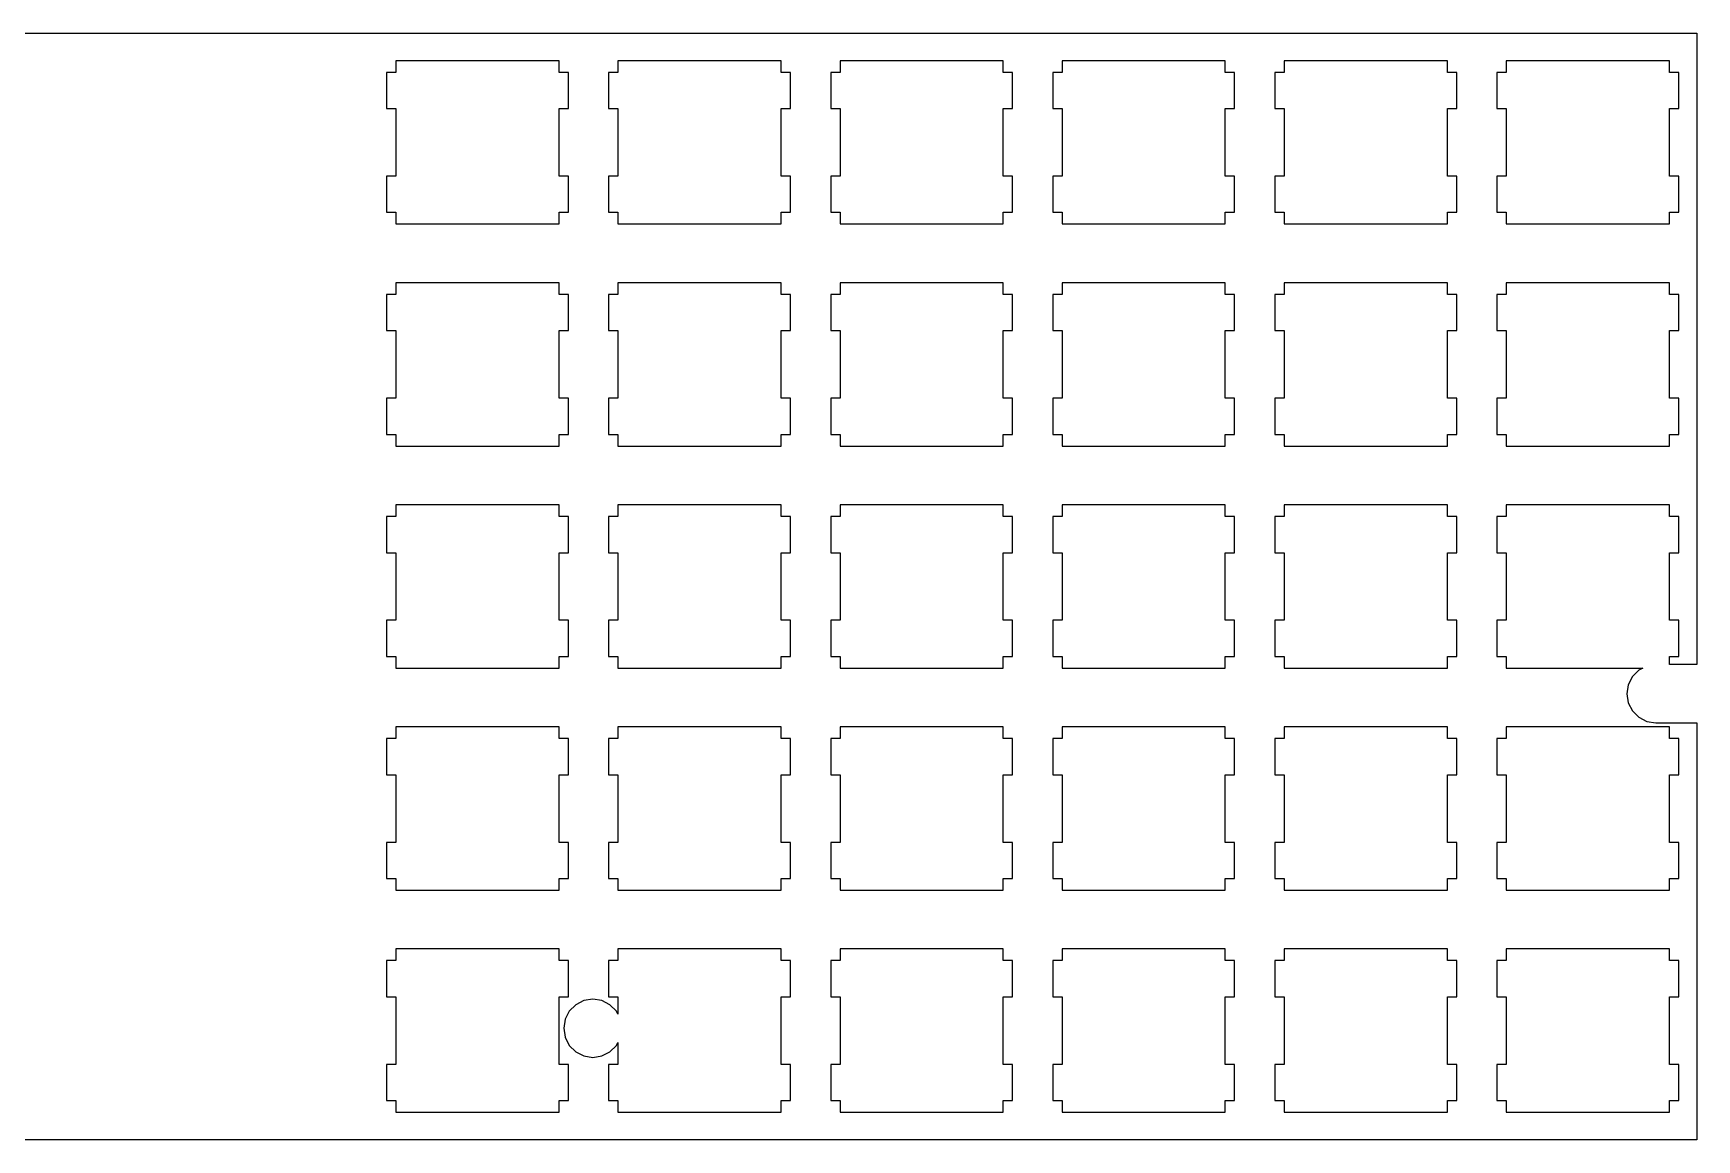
# Model space of a CAD drawing. Extents: x 0 to 285, y 0 to 95.
# Drawn here: x 142.8 to 285.5, y 0.2 to 95.2 of the extents above; entities that cross this region are included whole.
import ezdxf

# ---------------------------------------------------------------- set-up
doc = ezdxf.new("R2010")
doc.units = 0
doc.layers.get('0').update_dxf_attribs({"linetype": 'CONTINUOUS'})

msp = doc.modelspace()

# ---------------------------------------------------------------- linework, layer by layer
at = {"color": 0}
for p, q in [((0.09508, 95.1548), (285.47, 95.1548)), ((285.47, 95.1548), (285.47, 40.9924)), ((173.882, 92.7929), (173.882, 91.7938)), ((187.883, 92.7929), (173.882, 92.7929)), ((187.883, 91.7938), (187.883, 92.7929)), ((192.931, 92.7929), (192.931, 91.7938)), ((206.932, 92.7929), (192.931, 92.7929)), ((206.932, 91.7938), (206.932, 92.7929)), ((211.982, 92.7929), (211.982, 91.7938)), ((225.983, 92.7929), (211.982, 92.7929)), ((225.983, 91.7938), (225.983, 92.7929)), ((231.032, 92.7929), (231.032, 91.7938)), ((245.033, 92.7929), (231.032, 92.7929)), ((245.033, 91.7938), (245.033, 92.7929)), ((250.081, 92.7929), (250.081, 91.7938)), ((264.082, 92.7929), (250.081, 92.7929)), ((264.082, 91.7938), (264.082, 92.7929)), ((269.131, 92.7929), (269.131, 91.7938)), ((283.132, 92.7929), (269.131, 92.7929)), ((283.132, 91.7938), (283.132, 92.7929)), ((173.882, 91.7938), (173.082, 91.7938)), ((173.082, 91.7938), (173.082, 88.6933)), ((188.681, 91.7938), (187.883, 91.7938)), ((188.681, 88.6933), (188.681, 91.7938)), ((192.931, 91.7938), (192.133, 91.7938)), ((192.133, 91.7938), (192.133, 88.6933)), ((207.732, 91.7938), (206.932, 91.7938)), ((207.732, 88.6933), (207.732, 91.7938)), ((211.982, 91.7938), (211.182, 91.7938)), ((211.182, 91.7938), (211.182, 88.6933)), ((226.782, 91.7938), (225.983, 91.7938)), ((226.782, 88.6933), (226.782, 91.7938)), ((231.032, 91.7938), (230.233, 91.7938)), ((230.233, 91.7938), (230.233, 88.6933)), ((245.831, 91.7938), (245.033, 91.7938)), ((245.831, 88.6933), (245.831, 91.7938)), ((250.081, 91.7938), (249.283, 91.7938)), ((249.283, 91.7938), (249.283, 88.6933)), ((264.881, 91.7938), (264.082, 91.7938)), ((264.881, 88.6933), (264.881, 91.7938)), ((269.131, 91.7938), (268.332, 91.7938)), ((268.332, 91.7938), (268.332, 88.6933)), ((283.931, 91.7938), (283.132, 91.7938)), ((283.931, 88.6933), (283.931, 91.7938)), ((173.082, 88.6933), (173.882, 88.6933)), ((173.882, 88.6933), (173.882, 82.8933)), ((187.883, 82.8933), (187.883, 88.6933)), ((187.883, 88.6933), (188.681, 88.6933)), ((192.133, 88.6933), (192.931, 88.6933)), ((192.931, 88.6933), (192.931, 82.8933)), ((206.932, 82.8933), (206.932, 88.6933)), ((206.932, 88.6933), (207.732, 88.6933)), ((211.182, 88.6933), (211.982, 88.6933)), ((211.982, 88.6933), (211.982, 82.8933)), ((225.983, 82.8933), (225.983, 88.6933)), ((225.983, 88.6933), (226.782, 88.6933)), ((230.233, 88.6933), (231.032, 88.6933)), ((231.032, 88.6933), (231.032, 82.8933)), ((245.033, 82.8933), (245.033, 88.6933)), ((245.033, 88.6933), (245.831, 88.6933)), ((249.283, 88.6933), (250.081, 88.6933)), ((250.081, 88.6933), (250.081, 82.8933)), ((264.082, 82.8933), (264.082, 88.6933)), ((264.082, 88.6933), (264.881, 88.6933)), ((268.332, 88.6933), (269.131, 88.6933)), ((269.131, 88.6933), (269.131, 82.8933)), ((283.132, 82.8933), (283.132, 88.6933)), ((283.132, 88.6933), (283.931, 88.6933)), ((173.882, 82.8933), (173.082, 82.8933)), ((173.082, 82.8933), (173.082, 79.7941)), ((188.681, 82.8933), (187.883, 82.8933)), ((188.681, 79.7941), (188.681, 82.8933)), ((192.931, 82.8933), (192.133, 82.8933)), ((192.133, 82.8933), (192.133, 79.7941)), ((207.732, 82.8933), (206.932, 82.8933)), ((207.732, 79.7941), (207.732, 82.8933)), ((211.982, 82.8933), (211.182, 82.8933)), ((211.182, 82.8933), (211.182, 79.7941)), ((226.782, 82.8933), (225.983, 82.8933)), ((226.782, 79.7941), (226.782, 82.8933)), ((231.032, 82.8933), (230.233, 82.8933)), ((230.233, 82.8933), (230.233, 79.7941)), ((245.831, 82.8933), (245.033, 82.8933)), ((245.831, 79.7941), (245.831, 82.8933)), ((250.081, 82.8933), (249.283, 82.8933)), ((249.283, 82.8933), (249.283, 79.7941)), ((264.881, 82.8933), (264.082, 82.8933)), ((264.881, 79.7941), (264.881, 82.8933)), ((269.131, 82.8933), (268.332, 82.8933)), ((268.332, 82.8933), (268.332, 79.7941)), ((283.931, 82.8933), (283.132, 82.8933)), ((283.931, 79.7941), (283.931, 82.8933)), ((173.082, 79.7941), (173.882, 79.7941)), ((173.882, 79.7941), (173.882, 78.7936)), ((173.882, 78.7936), (187.883, 78.7936)), ((187.883, 78.7936), (187.883, 79.7941)), ((187.883, 79.7941), (188.681, 79.7941)), ((192.133, 79.7941), (192.931, 79.7941)), ((192.931, 79.7941), (192.931, 78.7936)), ((192.931, 78.7936), (206.932, 78.7936)), ((206.932, 78.7936), (206.932, 79.7941)), ((206.932, 79.7941), (207.732, 79.7941)), ((211.182, 79.7941), (211.982, 79.7941)), ((211.982, 79.7941), (211.982, 78.7936)), ((211.982, 78.7936), (225.983, 78.7936)), ((225.983, 78.7936), (225.983, 79.7941)), ((225.983, 79.7941), (226.782, 79.7941)), ((230.233, 79.7941), (231.032, 79.7941)), ((231.032, 79.7941), (231.032, 78.7936)), ((231.032, 78.7936), (245.033, 78.7936)), ((245.033, 78.7936), (245.033, 79.7941)), ((245.033, 79.7941), (245.831, 79.7941)), ((249.283, 79.7941), (250.081, 79.7941)), ((250.081, 79.7941), (250.081, 78.7936)), ((250.081, 78.7936), (264.082, 78.7936)), ((264.082, 78.7936), (264.082, 79.7941)), ((264.082, 79.7941), (264.881, 79.7941)), ((268.332, 79.7941), (269.131, 79.7941)), ((269.131, 79.7941), (269.131, 78.7936)), ((269.131, 78.7936), (283.132, 78.7936)), ((283.132, 78.7936), (283.132, 79.7941)), ((283.132, 79.7941), (283.931, 79.7941)), ((173.882, 73.7429), (173.882, 72.7438)), ((187.883, 73.7429), (173.882, 73.7429)), ((187.883, 72.7438), (187.883, 73.7429)), ((192.931, 73.7429), (192.931, 72.7438)), ((206.932, 73.7429), (192.931, 73.7429)), ((206.932, 72.7438), (206.932, 73.7429)), ((211.982, 73.7429), (211.982, 72.7438)), ((225.983, 73.7429), (211.982, 73.7429)), ((225.983, 72.7438), (225.983, 73.7429)), ((231.032, 73.7429), (231.032, 72.7438)), ((245.033, 73.7429), (231.032, 73.7429)), ((245.033, 72.7438), (245.033, 73.7429)), ((250.081, 73.7429), (250.081, 72.7438)), ((264.082, 73.7429), (250.081, 73.7429)), ((264.082, 72.7438), (264.082, 73.7429)), ((269.131, 73.7429), (269.131, 72.7438)), ((283.132, 73.7429), (269.131, 73.7429)), ((283.132, 72.7438), (283.132, 73.7429)), ((173.882, 72.7438), (173.082, 72.7438)), ((173.082, 72.7438), (173.082, 69.6433)), ((188.681, 72.7438), (187.883, 72.7438)), ((188.681, 69.6433), (188.681, 72.7438)), ((192.931, 72.7438), (192.133, 72.7438)), ((192.133, 72.7438), (192.133, 69.6433)), ((207.732, 72.7438), (206.932, 72.7438)), ((207.732, 69.6433), (207.732, 72.7438)), ((211.982, 72.7438), (211.182, 72.7438)), ((211.182, 72.7438), (211.182, 69.6433)), ((226.782, 72.7438), (225.983, 72.7438)), ((226.782, 69.6433), (226.782, 72.7438)), ((231.032, 72.7438), (230.233, 72.7438)), ((230.233, 72.7438), (230.233, 69.6433)), ((245.831, 72.7438), (245.033, 72.7438)), ((245.831, 69.6433), (245.831, 72.7438)), ((250.081, 72.7438), (249.283, 72.7438)), ((249.283, 72.7438), (249.283, 69.6433)), ((264.881, 72.7438), (264.082, 72.7438)), ((264.881, 69.6433), (264.881, 72.7438)), ((269.131, 72.7438), (268.332, 72.7438)), ((268.332, 72.7438), (268.332, 69.6433)), ((283.931, 72.7438), (283.132, 72.7438)), ((283.931, 69.6433), (283.931, 72.7438)), ((173.082, 69.6433), (173.882, 69.6433)), ((173.882, 69.6433), (173.882, 63.8433)), ((187.883, 63.8433), (187.883, 69.6433)), ((187.883, 69.6433), (188.681, 69.6433)), ((192.133, 69.6433), (192.931, 69.6433)), ((192.931, 69.6433), (192.931, 63.8433)), ((206.932, 63.8433), (206.932, 69.6433)), ((206.932, 69.6433), (207.732, 69.6433)), ((211.182, 69.6433), (211.982, 69.6433)), ((211.982, 69.6433), (211.982, 63.8433)), ((225.983, 63.8433), (225.983, 69.6433)), ((225.983, 69.6433), (226.782, 69.6433)), ((230.233, 69.6433), (231.032, 69.6433)), ((231.032, 69.6433), (231.032, 63.8433)), ((245.033, 63.8433), (245.033, 69.6433)), ((245.033, 69.6433), (245.831, 69.6433)), ((249.283, 69.6433), (250.081, 69.6433)), ((250.081, 69.6433), (250.081, 63.8433)), ((264.082, 63.8433), (264.082, 69.6433)), ((264.082, 69.6433), (264.881, 69.6433)), ((268.332, 69.6433), (269.131, 69.6433)), ((269.131, 69.6433), (269.131, 63.8433)), ((283.132, 63.8433), (283.132, 69.6433)), ((283.132, 69.6433), (283.931, 69.6433)), ((173.882, 63.8433), (173.082, 63.8433)), ((173.082, 63.8433), (173.082, 60.7441)), ((188.681, 63.8433), (187.883, 63.8433)), ((188.681, 60.7441), (188.681, 63.8433)), ((192.931, 63.8433), (192.133, 63.8433)), ((192.133, 63.8433), (192.133, 60.7441)), ((207.732, 63.8433), (206.932, 63.8433)), ((207.732, 60.7441), (207.732, 63.8433)), ((211.982, 63.8433), (211.182, 63.8433)), ((211.182, 63.8433), (211.182, 60.7441)), ((226.782, 63.8433), (225.983, 63.8433)), ((226.782, 60.7441), (226.782, 63.8433)), ((231.032, 63.8433), (230.233, 63.8433)), ((230.233, 63.8433), (230.233, 60.7441)), ((245.831, 63.8433), (245.033, 63.8433)), ((245.831, 60.7441), (245.831, 63.8433)), ((250.081, 63.8433), (249.283, 63.8433)), ((249.283, 63.8433), (249.283, 60.7441)), ((264.881, 63.8433), (264.082, 63.8433)), ((264.881, 60.7441), (264.881, 63.8433)), ((269.131, 63.8433), (268.332, 63.8433)), ((268.332, 63.8433), (268.332, 60.7441)), ((283.931, 63.8433), (283.132, 63.8433)), ((283.931, 60.7441), (283.931, 63.8433)), ((173.082, 60.7441), (173.882, 60.7441)), ((173.882, 60.7441), (173.882, 59.7436)), ((187.883, 59.7436), (187.883, 60.7441)), ((187.883, 60.7441), (188.681, 60.7441)), ((192.133, 60.7441), (192.931, 60.7441)), ((192.931, 60.7441), (192.931, 59.7436)), ((206.932, 59.7436), (206.932, 60.7441)), ((206.932, 60.7441), (207.732, 60.7441)), ((211.182, 60.7441), (211.982, 60.7441)), ((211.982, 60.7441), (211.982, 59.7436)), ((225.983, 59.7436), (225.983, 60.7441)), ((225.983, 60.7441), (226.782, 60.7441)), ((230.233, 60.7441), (231.032, 60.7441)), ((231.032, 60.7441), (231.032, 59.7436)), ((245.033, 59.7436), (245.033, 60.7441)), ((245.033, 60.7441), (245.831, 60.7441)), ((249.283, 60.7441), (250.081, 60.7441)), ((250.081, 60.7441), (250.081, 59.7436)), ((264.082, 59.7436), (264.082, 60.7441)), ((264.082, 60.7441), (264.881, 60.7441)), ((268.332, 60.7441), (269.131, 60.7441)), ((269.131, 60.7441), (269.131, 59.7436)), ((283.132, 59.7436), (283.132, 60.7441)), ((283.132, 60.7441), (283.931, 60.7441)), ((173.882, 59.7436), (187.883, 59.7436)), ((192.931, 59.7436), (206.932, 59.7436)), ((211.982, 59.7436), (225.983, 59.7436)), ((231.032, 59.7436), (245.033, 59.7436)), ((250.081, 59.7436), (264.082, 59.7436)), ((269.131, 59.7436), (283.132, 59.7436)), ((173.882, 54.6929), (173.882, 53.6924)), ((187.883, 54.6929), (173.882, 54.6929)), ((187.883, 53.6924), (187.883, 54.6929)), ((192.931, 54.6929), (192.931, 53.6924)), ((206.932, 54.6929), (192.931, 54.6929)), ((206.932, 53.6924), (206.932, 54.6929)), ((211.982, 54.6929), (211.982, 53.6924)), ((225.983, 54.6929), (211.982, 54.6929)), ((225.983, 53.6924), (225.983, 54.6929)), ((231.032, 54.6929), (231.032, 53.6924)), ((245.033, 54.6929), (231.032, 54.6929)), ((245.033, 53.6924), (245.033, 54.6929)), ((250.081, 54.6929), (250.081, 53.6924)), ((264.082, 54.6929), (250.081, 54.6929)), ((264.082, 53.6924), (264.082, 54.6929)), ((283.132, 54.6929), (269.131, 54.6929)), ((269.131, 54.6929), (269.131, 53.6924)), ((283.132, 53.6924), (283.132, 54.6929)), ((173.882, 53.6924), (173.082, 53.6924)), ((173.082, 53.6924), (173.082, 50.5933)), ((188.681, 53.6924), (187.883, 53.6924)), ((188.681, 50.5933), (188.681, 53.6924)), ((192.931, 53.6924), (192.133, 53.6924)), ((192.133, 53.6924), (192.133, 50.5933)), ((207.732, 53.6924), (206.932, 53.6924)), ((207.732, 50.5933), (207.732, 53.6924)), ((211.982, 53.6924), (211.182, 53.6924)), ((211.182, 53.6924), (211.182, 50.5933)), ((226.782, 53.6924), (225.983, 53.6924)), ((226.782, 50.5933), (226.782, 53.6924)), ((231.032, 53.6924), (230.233, 53.6924)), ((230.233, 53.6924), (230.233, 50.5933)), ((245.831, 53.6924), (245.033, 53.6924)), ((245.831, 50.5933), (245.831, 53.6924)), ((250.081, 53.6924), (249.283, 53.6924)), ((249.283, 53.6924), (249.283, 50.5933)), ((264.881, 53.6924), (264.082, 53.6924)), ((264.881, 50.5933), (264.881, 53.6924)), ((269.131, 53.6924), (268.332, 53.6924)), ((268.332, 53.6924), (268.332, 50.5933)), ((283.931, 53.6924), (283.132, 53.6924)), ((283.931, 50.5933), (283.931, 53.6924)), ((173.082, 50.5933), (173.882, 50.5933)), ((173.882, 50.5933), (173.882, 44.7933)), ((187.883, 44.7933), (187.883, 50.5933)), ((187.883, 50.5933), (188.681, 50.5933)), ((192.133, 50.5933), (192.931, 50.5933)), ((192.931, 50.5933), (192.931, 44.7933)), ((206.932, 44.7933), (206.932, 50.5933)), ((206.932, 50.5933), (207.732, 50.5933)), ((211.182, 50.5933), (211.982, 50.5933)), ((211.982, 50.5933), (211.982, 44.7933)), ((225.983, 44.7933), (225.983, 50.5933)), ((225.983, 50.5933), (226.782, 50.5933)), ((230.233, 50.5933), (231.032, 50.5933)), ((231.032, 50.5933), (231.032, 44.7933)), ((245.033, 44.7933), (245.033, 50.5933)), ((245.033, 50.5933), (245.831, 50.5933)), ((249.283, 50.5933), (250.081, 50.5933)), ((250.081, 50.5933), (250.081, 44.7933)), ((264.082, 44.7933), (264.082, 50.5933)), ((264.082, 50.5933), (264.881, 50.5933)), ((268.332, 50.5933), (269.131, 50.5933)), ((269.131, 50.5933), (269.131, 44.7933)), ((283.132, 44.7933), (283.132, 50.5933)), ((283.132, 50.5933), (283.931, 50.5933)), ((173.882, 44.7933), (173.082, 44.7933)), ((173.082, 44.7933), (173.082, 41.6927)), ((188.681, 44.7933), (187.883, 44.7933)), ((188.681, 41.6927), (188.681, 44.7933)), ((192.931, 44.7933), (192.133, 44.7933)), ((192.133, 44.7933), (192.133, 41.6927)), ((207.732, 44.7933), (206.932, 44.7933)), ((207.732, 41.6927), (207.732, 44.7933)), ((211.982, 44.7933), (211.182, 44.7933)), ((211.182, 44.7933), (211.182, 41.6927)), ((226.782, 44.7933), (225.983, 44.7933)), ((226.782, 41.6927), (226.782, 44.7933)), ((231.032, 44.7933), (230.233, 44.7933)), ((230.233, 44.7933), (230.233, 41.6927)), ((245.831, 44.7933), (245.033, 44.7933)), ((245.831, 41.6927), (245.831, 44.7933)), ((250.081, 44.7933), (249.283, 44.7933)), ((249.283, 44.7933), (249.283, 41.6927)), ((264.881, 44.7933), (264.082, 44.7933)), ((264.881, 41.6927), (264.881, 44.7933)), ((269.131, 44.7933), (268.332, 44.7933)), ((268.332, 44.7933), (268.332, 41.6927)), ((283.931, 44.7933), (283.132, 44.7933)), ((283.931, 41.6927), (283.931, 44.7933)), ((173.082, 41.6927), (173.882, 41.6927)), ((173.882, 41.6927), (173.882, 40.6922)), ((187.883, 40.6922), (187.883, 41.6927)), ((187.883, 41.6927), (188.681, 41.6927)), ((192.133, 41.6927), (192.931, 41.6927)), ((192.931, 41.6927), (192.931, 40.6922)), ((206.932, 40.6922), (206.932, 41.6927)), ((206.932, 41.6927), (207.732, 41.6927)), ((211.182, 41.6927), (211.982, 41.6927)), ((211.982, 41.6927), (211.982, 40.6922)), ((225.983, 40.6922), (225.983, 41.6927)), ((225.983, 41.6927), (226.782, 41.6927)), ((230.233, 41.6927), (231.032, 41.6927)), ((231.032, 41.6927), (231.032, 40.6922)), ((245.033, 40.6922), (245.033, 41.6927)), ((245.033, 41.6927), (245.831, 41.6927)), ((249.283, 41.6927), (250.081, 41.6927)), ((250.081, 41.6927), (250.081, 40.6922)), ((264.082, 40.6922), (264.082, 41.6927)), ((264.082, 41.6927), (264.881, 41.6927)), ((268.332, 41.6927), (269.131, 41.6927)), ((269.131, 41.6927), (269.131, 40.6922)), ((283.132, 40.9924), (283.132, 41.6927)), ((283.132, 41.6927), (283.931, 41.6927)), ((173.882, 40.6922), (187.883, 40.6922)), ((192.931, 40.6922), (206.932, 40.6922)), ((211.982, 40.6922), (225.983, 40.6922)), ((231.032, 40.6922), (245.033, 40.6922)), ((250.081, 40.6922), (264.082, 40.6922)), ((269.131, 40.6922), (280.85, 40.6922)), ((279.947, 39.963), (279.593, 39.2659)), ((280.501, 40.5158), (279.947, 39.963)), ((280.85, 40.6922), (280.501, 40.5158)), ((285.47, 40.9924), (283.132, 40.9924)), ((279.593, 39.2659), (279.47, 38.4941)), ((279.47, 38.4941), (279.593, 37.7197)), ((279.593, 37.7197), (279.947, 37.0237)), ((279.947, 37.0237), (280.501, 36.4698)), ((280.501, 36.4698), (281.197, 36.1142)), ((281.197, 36.1142), (281.97, 35.9929)), ((281.97, 35.9929), (285.47, 35.9929)), ((285.47, 35.9929), (285.47, 0.22875)), ((173.882, 34.6439), (173.082, 34.6439)), ((173.082, 34.6439), (173.082, 31.5433)), ((173.882, 35.6429), (173.882, 34.6439)), ((187.883, 35.6429), (173.882, 35.6429)), ((187.883, 34.6439), (187.883, 35.6429)), ((188.681, 34.6439), (187.883, 34.6439)), ((188.681, 31.5433), (188.681, 34.6439)), ((192.931, 34.6439), (192.133, 34.6439)), ((192.133, 34.6439), (192.133, 31.5433)), ((192.931, 35.6429), (192.931, 34.6439)), ((206.932, 35.6429), (192.931, 35.6429)), ((206.932, 34.6439), (206.932, 35.6429)), ((207.732, 34.6439), (206.932, 34.6439)), ((207.732, 31.5433), (207.732, 34.6439)), ((211.982, 34.6439), (211.182, 34.6439)), ((211.182, 34.6439), (211.182, 31.5433)), ((211.982, 35.6429), (211.982, 34.6439)), ((225.983, 35.6429), (211.982, 35.6429)), ((225.983, 34.6439), (225.983, 35.6429)), ((226.782, 34.6439), (225.983, 34.6439)), ((226.782, 31.5433), (226.782, 34.6439)), ((231.032, 34.6439), (230.233, 34.6439)), ((230.233, 34.6439), (230.233, 31.5433)), ((231.032, 35.6429), (231.032, 34.6439)), ((245.033, 35.6429), (231.032, 35.6429)), ((245.033, 34.6439), (245.033, 35.6429)), ((245.831, 34.6439), (245.033, 34.6439)), ((245.831, 31.5433), (245.831, 34.6439)), ((250.081, 34.6439), (249.283, 34.6439)), ((249.283, 34.6439), (249.283, 31.5433)), ((250.081, 35.6429), (250.081, 34.6439)), ((264.082, 35.6429), (250.081, 35.6429)), ((264.082, 34.6439), (264.082, 35.6429)), ((264.881, 34.6439), (264.082, 34.6439)), ((264.881, 31.5433), (264.881, 34.6439)), ((269.131, 34.6439), (268.332, 34.6439)), ((268.332, 34.6439), (268.332, 31.5433)), ((269.131, 35.6429), (269.131, 34.6439)), ((283.132, 35.6429), (269.131, 35.6429)), ((283.132, 34.6439), (283.132, 35.6429)), ((283.931, 34.6439), (283.132, 34.6439)), ((283.931, 31.5433), (283.931, 34.6439)), ((173.082, 31.5433), (173.882, 31.5433)), ((173.882, 31.5433), (173.882, 25.7431)), ((187.883, 25.7431), (187.883, 31.5433)), ((187.883, 31.5433), (188.681, 31.5433)), ((192.133, 31.5433), (192.931, 31.5433)), ((192.931, 31.5433), (192.931, 25.7431)), ((206.932, 25.7431), (206.932, 31.5433)), ((206.932, 31.5433), (207.732, 31.5433)), ((211.182, 31.5433), (211.982, 31.5433)), ((211.982, 31.5433), (211.982, 25.7431)), ((225.983, 25.7431), (225.983, 31.5433)), ((225.983, 31.5433), (226.782, 31.5433)), ((230.233, 31.5433), (231.032, 31.5433)), ((231.032, 31.5433), (231.032, 25.7431)), ((245.033, 25.7431), (245.033, 31.5433)), ((245.033, 31.5433), (245.831, 31.5433)), ((249.283, 31.5433), (250.081, 31.5433)), ((250.081, 31.5433), (250.081, 25.7431)), ((264.082, 25.7431), (264.082, 31.5433)), ((264.082, 31.5433), (264.881, 31.5433)), ((268.332, 31.5433), (269.131, 31.5433)), ((269.131, 31.5433), (269.131, 25.7431)), ((283.132, 25.7431), (283.132, 31.5433)), ((283.132, 31.5433), (283.931, 31.5433)), ((173.882, 25.7431), (173.082, 25.7431)), ((173.082, 25.7431), (173.082, 22.6439)), ((188.681, 25.7431), (187.883, 25.7431)), ((188.681, 22.6439), (188.681, 25.7431)), ((192.931, 25.7431), (192.133, 25.7431)), ((192.133, 25.7431), (192.133, 22.6439)), ((207.732, 25.7431), (206.932, 25.7431)), ((207.732, 22.6439), (207.732, 25.7431)), ((211.982, 25.7431), (211.182, 25.7431)), ((211.182, 25.7431), (211.182, 22.6439)), ((226.782, 25.7431), (225.983, 25.7431)), ((226.782, 22.6439), (226.782, 25.7431)), ((231.032, 25.7431), (230.233, 25.7431)), ((230.233, 25.7431), (230.233, 22.6439)), ((245.831, 25.7431), (245.033, 25.7431)), ((245.831, 22.6439), (245.831, 25.7431)), ((250.081, 25.7431), (249.283, 25.7431)), ((249.283, 25.7431), (249.283, 22.6439)), ((264.881, 25.7431), (264.082, 25.7431)), ((264.881, 22.6439), (264.881, 25.7431)), ((269.131, 25.7431), (268.332, 25.7431)), ((268.332, 25.7431), (268.332, 22.6439)), ((283.931, 25.7431), (283.132, 25.7431)), ((283.931, 22.6439), (283.931, 25.7431)), ((173.082, 22.6439), (173.882, 22.6439)), ((173.882, 22.6439), (173.882, 21.6435)), ((173.882, 21.6435), (187.883, 21.6435)), ((187.883, 21.6435), (187.883, 22.6439)), ((187.883, 22.6439), (188.681, 22.6439)), ((192.133, 22.6439), (192.931, 22.6439)), ((192.931, 22.6439), (192.931, 21.6435)), ((192.931, 21.6435), (206.932, 21.6435)), ((206.932, 21.6435), (206.932, 22.6439)), ((206.932, 22.6439), (207.732, 22.6439)), ((211.182, 22.6439), (211.982, 22.6439)), ((211.982, 22.6439), (211.982, 21.6435)), ((211.982, 21.6435), (225.983, 21.6435)), ((225.983, 21.6435), (225.983, 22.6439)), ((225.983, 22.6439), (226.782, 22.6439)), ((230.233, 22.6439), (231.032, 22.6439)), ((231.032, 22.6439), (231.032, 21.6435)), ((231.032, 21.6435), (245.033, 21.6435)), ((245.033, 21.6435), (245.033, 22.6439)), ((245.033, 22.6439), (245.831, 22.6439)), ((249.283, 22.6439), (250.081, 22.6439)), ((250.081, 22.6439), (250.081, 21.6435)), ((250.081, 21.6435), (264.082, 21.6435)), ((264.082, 21.6435), (264.082, 22.6439)), ((264.082, 22.6439), (264.881, 22.6439)), ((268.332, 22.6439), (269.131, 22.6439)), ((269.131, 22.6439), (269.131, 21.6435)), ((269.131, 21.6435), (283.132, 21.6435)), ((283.132, 21.6435), (283.132, 22.6439)), ((283.132, 22.6439), (283.931, 22.6439)), ((173.882, 16.593), (173.882, 15.5939)), ((187.883, 16.593), (173.882, 16.593)), ((187.883, 15.5939), (187.883, 16.593)), ((192.931, 16.593), (192.931, 15.5939)), ((206.932, 16.593), (192.931, 16.593)), ((206.932, 15.5939), (206.932, 16.593)), ((211.982, 16.593), (211.982, 15.5939)), ((225.983, 16.593), (211.982, 16.593)), ((225.983, 15.5939), (225.983, 16.593)), ((231.032, 16.593), (231.032, 15.5939)), ((245.033, 16.593), (231.032, 16.593)), ((245.033, 15.5939), (245.033, 16.593)), ((250.081, 16.593), (250.081, 15.5939)), ((264.082, 16.593), (250.081, 16.593)), ((264.082, 15.5939), (264.082, 16.593)), ((269.131, 16.593), (269.131, 15.5939)), ((283.132, 16.593), (269.131, 16.593)), ((283.132, 15.5939), (283.132, 16.593)), ((173.882, 15.5939), (173.082, 15.5939)), ((173.082, 15.5939), (173.082, 12.4919)), ((188.681, 15.5939), (187.883, 15.5939)), ((188.681, 12.4919), (188.681, 15.5939)), ((192.931, 15.5939), (192.133, 15.5939)), ((192.133, 15.5939), (192.133, 12.4919)), ((207.732, 15.5939), (206.932, 15.5939)), ((207.732, 12.4919), (207.732, 15.5939)), ((211.982, 15.5939), (211.182, 15.5939)), ((211.182, 15.5939), (211.182, 12.4919)), ((226.782, 15.5939), (225.983, 15.5939)), ((226.782, 12.4919), (226.782, 15.5939)), ((231.032, 15.5939), (230.233, 15.5939)), ((230.233, 15.5939), (230.233, 12.4919)), ((245.831, 15.5939), (245.033, 15.5939)), ((245.831, 12.4919), (245.831, 15.5939)), ((250.081, 15.5939), (249.283, 15.5939)), ((249.283, 15.5939), (249.283, 12.4919)), ((264.881, 15.5939), (264.082, 15.5939)), ((264.881, 12.4919), (264.881, 15.5939)), ((269.131, 15.5939), (268.332, 15.5939)), ((268.332, 15.5939), (268.332, 12.4919)), ((283.931, 15.5939), (283.132, 15.5939)), ((283.931, 12.4919), (283.931, 15.5939)), ((173.082, 12.4919), (173.882, 12.4919)), ((173.882, 12.4919), (173.882, 6.69315)), ((187.883, 6.69315), (187.883, 12.4919)), ((187.883, 12.4919), (188.681, 12.4919)), ((189.312, 11.8139), (188.759, 11.2627)), ((190.009, 12.1708), (189.312, 11.8139)), ((190.783, 12.2921), (190.009, 12.1708)), ((191.556, 12.1708), (190.783, 12.2921)), ((192.253, 11.8139), (191.556, 12.1708)), ((192.133, 12.4919), (192.931, 12.4919)), ((192.805, 11.2627), (192.253, 11.8139)), ((192.931, 12.4919), (192.931, 11.0133)), ((206.932, 6.69315), (206.932, 12.4919)), ((206.932, 12.4919), (207.732, 12.4919)), ((211.182, 12.4919), (211.982, 12.4919)), ((211.982, 12.4919), (211.982, 6.69315)), ((225.983, 6.69315), (225.983, 12.4919)), ((225.983, 12.4919), (226.782, 12.4919)), ((230.233, 12.4919), (231.032, 12.4919)), ((231.032, 12.4919), (231.032, 6.69315)), ((245.033, 6.69315), (245.033, 12.4919)), ((245.033, 12.4919), (245.831, 12.4919)), ((249.283, 12.4919), (250.081, 12.4919)), ((250.081, 12.4919), (250.081, 6.69315)), ((264.082, 6.69315), (264.082, 12.4919)), ((264.082, 12.4919), (264.881, 12.4919)), ((268.332, 12.4919), (269.131, 12.4919)), ((269.131, 12.4919), (269.131, 6.69315)), ((283.132, 6.69315), (283.132, 12.4919)), ((283.132, 12.4919), (283.931, 12.4919)), ((188.406, 10.564), (188.283, 9.79233)), ((188.759, 11.2627), (188.406, 10.564)), ((192.931, 11.0133), (192.805, 11.2627)), ((188.283, 9.79233), (188.406, 9.01926)), ((188.406, 9.01926), (188.759, 8.32337)), ((192.805, 8.32337), (192.931, 8.57278)), ((192.931, 8.57278), (192.931, 6.69315)), ((188.759, 8.32337), (189.312, 7.76937)), ((189.312, 7.76937), (190.009, 7.41521)), ((190.009, 7.41521), (190.783, 7.29259)), ((190.783, 7.29259), (191.556, 7.41521)), ((191.556, 7.41521), (192.253, 7.76937)), ((192.253, 7.76937), (192.805, 8.32337)), ((173.882, 6.69315), (173.082, 6.69315)), ((173.082, 6.69315), (173.082, 3.59392)), ((188.681, 6.69315), (187.883, 6.69315)), ((188.681, 3.59392), (188.681, 6.69315)), ((192.931, 6.69315), (192.133, 6.69315)), ((192.133, 6.69315), (192.133, 3.59392)), ((207.732, 6.69315), (206.932, 6.69315)), ((207.732, 3.59392), (207.732, 6.69315)), ((211.982, 6.69315), (211.182, 6.69315)), ((211.182, 6.69315), (211.182, 3.59392)), ((226.782, 6.69315), (225.983, 6.69315)), ((226.782, 3.59392), (226.782, 6.69315)), ((231.032, 6.69315), (230.233, 6.69315)), ((230.233, 6.69315), (230.233, 3.59392)), ((245.831, 6.69315), (245.033, 6.69315)), ((245.831, 3.59392), (245.831, 6.69315)), ((250.081, 6.69315), (249.283, 6.69315)), ((249.283, 6.69315), (249.283, 3.59392)), ((264.881, 6.69315), (264.082, 6.69315)), ((264.881, 3.59392), (264.881, 6.69315)), ((269.131, 6.69315), (268.332, 6.69315)), ((268.332, 6.69315), (268.332, 3.59392)), ((283.931, 6.69315), (283.132, 6.69315)), ((283.931, 3.59392), (283.931, 6.69315)), ((173.082, 3.59392), (173.882, 3.59392)), ((173.882, 3.59392), (173.882, 2.59347)), ((187.883, 2.59347), (187.883, 3.59392)), ((187.883, 3.59392), (188.681, 3.59392)), ((192.133, 3.59392), (192.931, 3.59392)), ((192.931, 3.59392), (192.931, 2.59347)), ((206.932, 2.59347), (206.932, 3.59392)), ((206.932, 3.59392), (207.732, 3.59392)), ((211.182, 3.59392), (211.982, 3.59392)), ((211.982, 3.59392), (211.982, 2.59347)), ((225.983, 2.59347), (225.983, 3.59392)), ((225.983, 3.59392), (226.782, 3.59392)), ((230.233, 3.59392), (231.032, 3.59392)), ((231.032, 3.59392), (231.032, 2.59347)), ((245.033, 2.59347), (245.033, 3.59392)), ((245.033, 3.59392), (245.831, 3.59392)), ((249.283, 3.59392), (250.081, 3.59392)), ((250.081, 3.59392), (250.081, 2.59347)), ((264.082, 2.59347), (264.082, 3.59392)), ((264.082, 3.59392), (264.881, 3.59392)), ((268.332, 3.59392), (269.131, 3.59392)), ((269.131, 3.59392), (269.131, 2.59347)), ((283.132, 2.59347), (283.132, 3.59392)), ((283.132, 3.59392), (283.931, 3.59392)), ((173.882, 2.59347), (187.883, 2.59347)), ((192.931, 2.59347), (206.932, 2.59347)), ((211.982, 2.59347), (225.983, 2.59347)), ((231.032, 2.59347), (245.033, 2.59347)), ((250.081, 2.59347), (264.082, 2.59347)), ((269.131, 2.59347), (283.132, 2.59347)), ((285.47, 0.22875), (0.09508, 0.22875))]:
    msp.add_line(p, q, dxfattribs=at)

doc.saveas('drawing.dxf')
